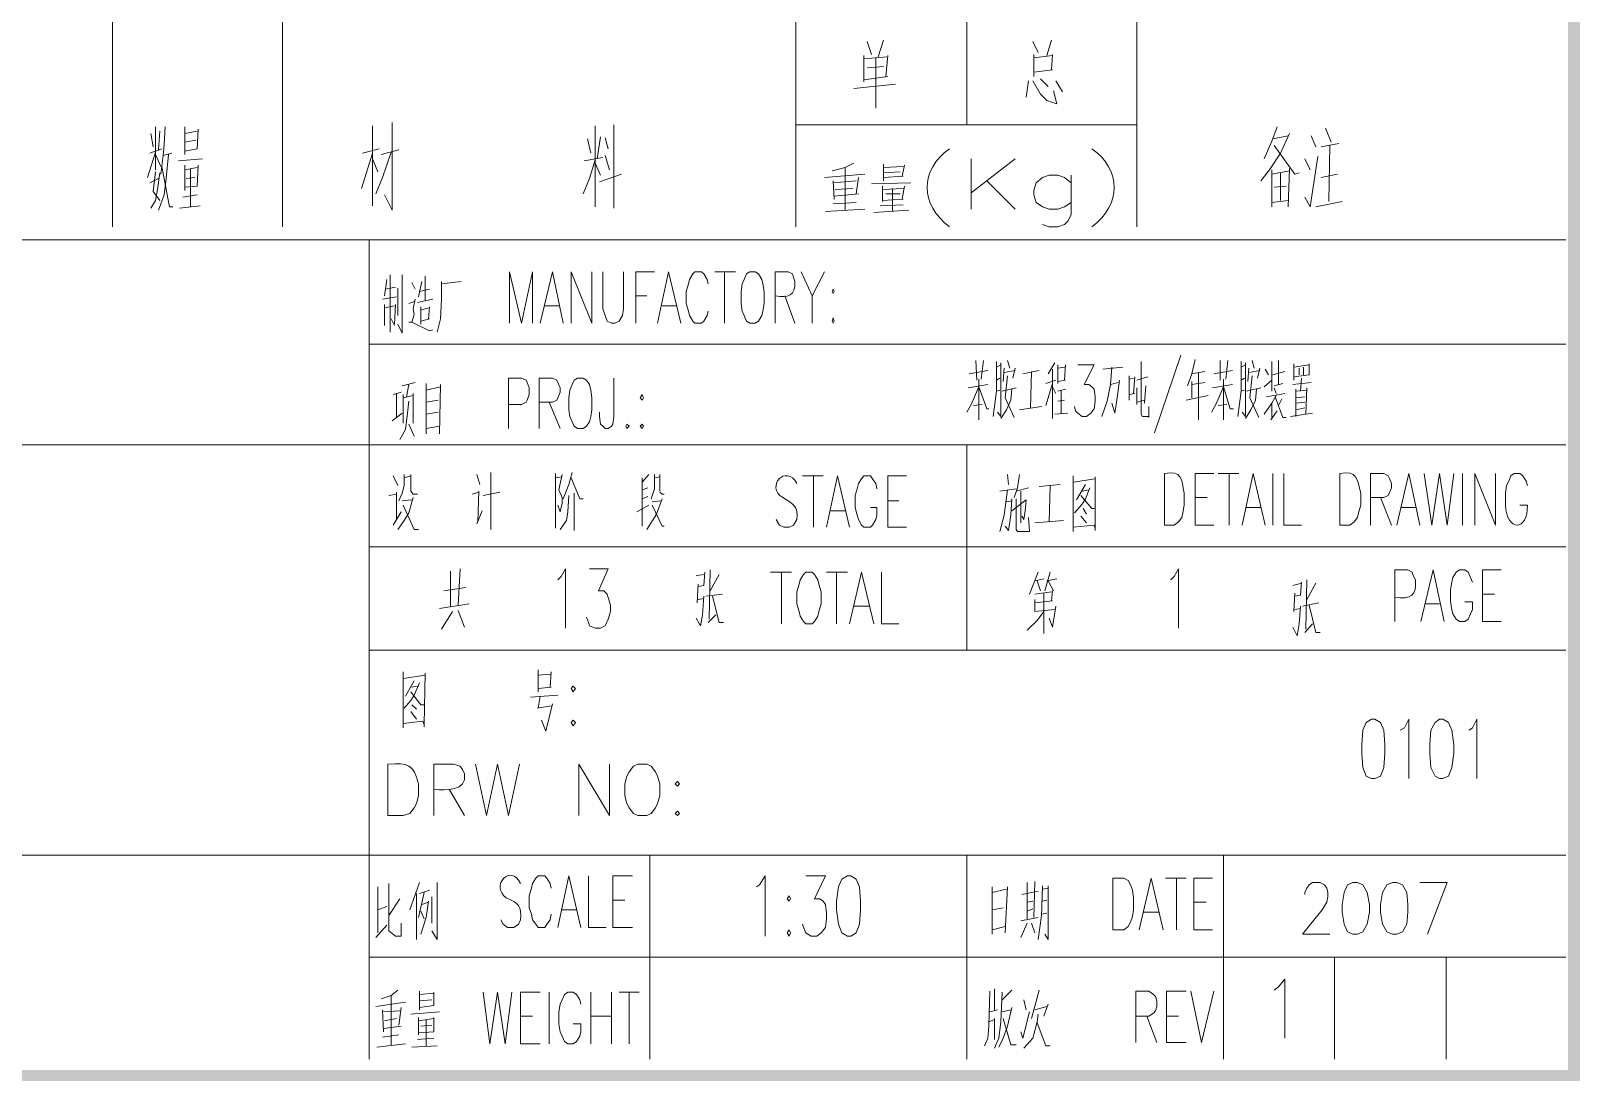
# Model space of a CAD drawing. Header units: millimetres. Extents: x 0 to 1648, y 27 to 2331.
# Drawn here: x 1393.3 to 1647.5, y 27.2 to 199.6 of the extents above; entities that cross this region are included whole.
import ezdxf

# ---------------------------------------------------------------- set-up
doc = ezdxf.new("R2010")
doc.units = ezdxf.units.MM
doc.layers.add('1', color=7, linetype='Continuous')

msp = doc.modelspace()

# ---------------------------------------------------------------- hatches: boundary and pattern name
h = msp.add_hatch(color=0)
h.dxf.hatch_style = 2
h.paths.add_polyline_path([(1647.54, 2331.231732), (1645.56, 2329.431732), (1647.54, 27.231732)])
h = msp.add_hatch(color=0)
h.dxf.hatch_style = 2
h.paths.add_polyline_path([(1645.56, 2329.431732), (1647.54, 27.231732), (1645.56, 29.031732)])
h = msp.add_hatch(color=0)
h.dxf.hatch_style = 2
h.paths.add_polyline_path([(1647.54, 27.231732), (1645.56, 29.031732), (77.94, 27.231732)])
h = msp.add_hatch(color=0)
h.dxf.hatch_style = 2
h.paths.add_polyline_path([(1645.56, 29.031732), (77.94, 27.231732), (79.92, 29.031732)])

# ---------------------------------------------------------------- linework, layer by layer
at = {"layer": '1', "color": 0, "lineweight": 5}
for points in [[(1406.7, 167.451732), (1406.7, 201.111732)], [(1434.6, 167.451732), (1434.6, 201.111732)], [(1518.84, 167.451732), (1518.84, 201.111732)], [(1546.92, 184.191732), (1546.92, 201.111732)], [(1574.82, 167.451732), (1574.82, 201.111732)], [(1530.54, 197.871732), (1531.26, 195.711732)], [(1533.24, 198.051732), (1532.34, 195.351732)], [(1557.72, 197.871732), (1558.62, 196.071732)], [(1560.78, 198.051732), (1560.06, 195.531732)], [(1530, 195.531732), (1530, 191.211732)], [(1533.78, 195.351732), (1530, 194.991732)], [(1530.54, 193.551732), (1533.24, 193.731732)], [(1531.98, 186.891732), (1531.98, 195.171732)], [(1533.96, 195.531732), (1533.6, 192.111732)], [(1557.9, 195.711732), (1557.9, 192.111732)], [(1557.9, 195.171732), (1560.96, 195.531732)], [(1560.96, 195.711732), (1560.78, 193.191732)], [(1528.38, 190.131732), (1535.22, 190.851732)], [(1530, 191.571732), (1533.96, 192.111732)], [(1557, 191.391732), (1556.64, 188.691732)], [(1557.72, 191.391732), (1558.98, 189.231732), (1560.06, 188.151732), (1561.68, 187.611732), (1561.14, 189.771732)], [(1560.96, 193.191732), (1557.9, 192.831732)], [(1558.98, 191.751732), (1560.24, 190.491732)], [(1561.5, 191.391732), (1562.58, 189.591732)], [(1413.72, 183.831732), (1413.72, 176.811732)], [(1414.44, 183.111732), (1414.26, 180.051732)], [(1415.34, 183.831732), (1415.16, 180.951732), (1414.98, 179.151732), (1414.62, 176.091732)], [(1418.58, 183.831732), (1418.58, 179.331732)], [(1418.58, 182.751732), (1420.56, 183.111732)], [(1420.74, 183.471732), (1420.56, 180.231732)], [(1449.36, 170.871732), (1449.36, 184.011732)], [(1452.6, 184.551732), (1452.6, 170.151732), (1451.34, 172.671732)], [(1485.9, 184.011732), (1485.9, 170.691732)], [(1488.96, 170.511732), (1488.96, 184.191732)], [(1518.84, 184.191732), (1574.82, 184.191732)], [(1597.86, 183.831732), (1596.96, 181.491732)], [(1605.78, 183.651732), (1606.68, 181.311732)], [(1413, 182.751732), (1413.36, 180.591732)], [(1418.58, 181.311732), (1420.38, 181.671732)], [(1484.64, 181.851732), (1485.18, 179.511732)], [(1486.8, 182.211732), (1486.26, 178.611732)], [(1487.52, 182.031732), (1488.06, 180.231732)], [(1599.84, 182.751732), (1598.4, 179.511732), (1596.6, 176.811732), (1595.16, 175.011732)], [(1596.96, 181.491732), (1595.7, 178.611732)], [(1597.14, 181.851732), (1599.66, 182.391732)], [(1597.32, 180.771732), (1600.74, 176.091732), (1601.46, 176.271732)], [(1603.44, 182.391732), (1604.16, 180.591732)], [(1605.06, 180.591732), (1607.94, 181.131732)], [(1606.5, 180.771732), (1606.32, 171.591732)], [(1413.72, 179.691732), (1412.46, 175.551732)], [(1412.82, 179.511732), (1414.8, 180.231732)], [(1413.72, 179.331732), (1414.62, 177.351732)], [(1415.88, 179.331732), (1415.52, 175.371732), (1415.16, 172.671732), (1414.26, 170.151732)], [(1414.98, 179.151732), (1416.42, 179.511732)], [(1417.5, 178.251732), (1421.46, 178.611732)], [(1420.56, 180.231732), (1418.58, 179.871732)], [(1447.56, 173.751732), (1449.36, 179.511732)], [(1450.44, 180.231732), (1447.74, 179.511732)], [(1450.26, 176.451732), (1449.36, 178.611732)], [(1452.42, 179.691732), (1450.98, 175.551732), (1449.9, 172.851732)], [(1450.8, 179.331732), (1453.68, 180.051732)], [(1485.9, 178.431732), (1485, 175.371732), (1483.92, 172.851732)], [(1484.1, 178.251732), (1487.16, 178.791732)], [(1487.52, 179.151732), (1488.24, 176.811732)], [(1547.64, 178.611732), (1547.64, 170.331732)], [(1554.84, 178.611732), (1547.64, 173.031732)], [(1602.36, 172.311732), (1603.26, 170.691732), (1604.52, 178.971732)], [(1602.36, 178.611732), (1603.26, 176.811732)], [(1414.44, 176.271732), (1414.08, 173.571732), (1413.72, 171.771732), (1413, 170.511732)], [(1413.72, 176.451732), (1413.36, 173.211732), (1414.44, 171.771732)], [(1414.8, 177.351732), (1416.06, 170.691732), (1416.6, 170.691732)], [(1418.58, 177.531732), (1418.58, 173.391732)], [(1418.58, 176.811732), (1420.56, 177.171732)], [(1418.76, 175.371732), (1420.2, 175.551732)], [(1419.48, 176.991732), (1419.48, 170.691732)], [(1420.74, 177.531732), (1420.56, 174.111732)], [(1485.9, 177.891732), (1486.8, 175.911732)], [(1486.62, 174.831732), (1490.22, 176.091732)], [(1523.52, 175.551732), (1530.18, 176.091732)], [(1528.38, 177.891732), (1526.94, 177.171732), (1524.78, 176.631732)], [(1526.94, 177.171732), (1526.94, 170.151732)], [(1529.1, 175.551732), (1528.74, 172.851732)], [(1533.24, 177.711732), (1533.24, 175.011732)], [(1533.24, 177.171732), (1536.48, 177.351732)], [(1533.24, 176.271732), (1535.94, 176.451732)], [(1536.48, 175.731732), (1533.24, 175.551732)], [(1536.66, 177.531732), (1536.3, 175.731732)], [(1564.02, 174.651732), (1562.94, 175.551732), (1561.86, 175.911732), (1560.42, 175.911732), (1559.34, 175.551732), (1558.26, 174.651732), (1557.9, 173.391732), (1557.9, 172.671732), (1558.26, 171.411732), (1559.34, 170.691732), (1560.42, 170.331732), (1561.86, 170.331732), (1562.94, 170.691732), (1564.02, 171.411732)], [(1564.02, 175.911732), (1564.02, 169.431732), (1563.48, 168.351732), (1562.94, 167.811732), (1561.86, 167.451732), (1560.42, 167.451732), (1559.34, 167.811732)], [(1596.96, 176.811732), (1596.96, 170.691732)], [(1596.96, 176.091732), (1599.84, 176.631732)], [(1598.4, 176.271732), (1598.4, 171.771732)], [(1599.84, 176.991732), (1599.66, 170.691732)], [(1605.06, 175.551732), (1607.76, 176.091732)], [(1412.82, 174.651732), (1414.26, 175.371732)], [(1420.56, 174.111732), (1418.58, 173.931732)], [(1524.96, 175.011732), (1525.14, 171.951732)], [(1524.96, 174.651732), (1528.74, 175.011732)], [(1525.32, 173.571732), (1528.2, 173.751732)], [(1531.26, 174.471732), (1537.74, 174.651732)], [(1533.06, 174.111732), (1533.06, 171.591732)], [(1533.06, 173.571732), (1536.48, 173.751732)], [(1534.68, 173.751732), (1534.68, 169.971732)], [(1536.66, 174.111732), (1536.3, 171.951732)], [(1550.16, 175.011732), (1554.84, 170.331732)], [(1597.32, 173.931732), (1599.3, 174.111732)], [(1417.68, 170.511732), (1421.1, 170.871732)], [(1418.22, 172.311732), (1420.56, 172.671732)], [(1528.74, 171.411732), (1524.96, 171.231732)], [(1529.1, 172.851732), (1525.14, 172.491732)], [(1532.7, 170.871732), (1536.48, 171.051732)], [(1536.48, 171.951732), (1533.06, 171.771732)], [(1533.6, 172.851732), (1535.94, 172.851732)], [(1599.66, 171.771732), (1596.96, 171.411732)], [(1608.48, 171.591732), (1604.16, 170.691732)], [(1530.18, 170.331732), (1523.7, 169.971732)], [(1531.62, 169.791732), (1537.38, 170.151732)], [(1140.48, 165.291732), (1645.2, 165.291732)], [(1448.82, 30.831732), (1448.82, 165.291732)], [(1451.7, 158.811732), (1451.34, 156.111732)], [(1452.24, 159.531732), (1452.24, 150.171732)], [(1454.22, 159.531732), (1454.22, 150.891732), (1454.22, 149.991732), (1453.5, 151.431732)], [(1455.84, 158.271732), (1456.38, 157.191732)], [(1457.46, 158.451732), (1456.92, 155.931732)], [(1458, 159.351732), (1458, 155.391732)], [(1460.7, 158.451732), (1460.7, 155.571732), (1460.52, 152.331732), (1459.98, 150.171732)], [(1460.7, 158.091732), (1463.94, 158.451732)], [(1471.86, 151.611732), (1471.86, 160.071732), (1473.84, 151.611732), (1475.64, 160.071732), (1475.64, 151.611732)], [(1476.9, 151.611732), (1478.88, 160.071732), (1480.68, 151.611732)], [(1481.94, 151.611732), (1481.94, 160.071732), (1485.36, 151.611732), (1485.36, 160.071732)], [(1487.16, 160.071732), (1487.16, 153.951732), (1487.52, 152.871732), (1487.88, 151.971732), (1488.6, 151.611732), (1489.14, 151.611732), (1489.86, 151.971732), (1490.4, 152.871732), (1490.58, 153.951732), (1490.58, 160.071732)], [(1492.56, 151.611732), (1492.56, 160.071732), (1495.62, 160.071732)], [(1496.16, 151.611732), (1497.96, 160.071732), (1499.94, 151.611732)], [(1504.44, 158.091732), (1504.26, 158.811732), (1503.72, 159.711732), (1503.36, 160.071732), (1502.28, 160.071732), (1501.92, 159.711732), (1501.38, 158.811732), (1501.2, 158.091732), (1500.84, 156.831732), (1500.84, 154.851732), (1501.2, 153.591732), (1501.38, 152.871732), (1501.92, 151.971732), (1502.28, 151.611732), (1503.36, 151.611732), (1503.72, 151.971732), (1504.26, 152.871732), (1504.44, 153.591732)], [(1505.52, 160.071732), (1508.94, 160.071732)], [(1507.14, 160.071732), (1507.14, 151.611732)], [(1511.28, 160.071732), (1510.74, 159.711732), (1510.38, 158.811732), (1510.02, 158.091732), (1509.84, 156.831732), (1509.84, 154.851732), (1510.02, 153.591732), (1510.38, 152.871732), (1510.74, 151.971732), (1511.28, 151.611732), (1512.18, 151.611732), (1512.72, 151.971732), (1513.26, 152.871732), (1513.44, 153.591732), (1513.62, 154.851732), (1513.62, 156.831732), (1513.44, 158.091732), (1513.26, 158.811732), (1512.72, 159.711732), (1512.18, 160.071732), (1511.28, 160.071732)], [(1519.74, 160.071732), (1521.54, 156.111732), (1521.54, 151.611732)], [(1523.52, 160.071732), (1521.54, 156.111732)], [(1450.98, 155.571732), (1453.32, 155.931732)], [(1451.52, 157.191732), (1453.14, 157.551732)], [(1453.5, 157.371732), (1453.5, 152.871732)], [(1455.3, 154.851732), (1456.38, 155.211732)], [(1456.38, 155.571732), (1456.02, 153.951732)], [(1456.74, 155.031732), (1459.26, 155.571732)], [(1457.1, 156.831732), (1458.72, 157.191732)], [(1492.56, 156.111732), (1494.36, 156.111732)], [(1517.04, 156.111732), (1518.66, 151.611732)], [(1524.96, 157.191732), (1524.78, 156.831732), (1524.96, 156.471732), (1525.14, 156.831732), (1524.96, 157.191732)], [(1451.34, 154.671732), (1451.34, 151.251732)], [(1451.34, 154.131732), (1452.96, 154.491732)], [(1453.14, 154.671732), (1452.96, 151.431732)], [(1456.02, 153.951732), (1456.2, 153.051732), (1455.84, 151.791732), (1458.72, 150.351732), (1459.26, 150.531732)], [(1457.28, 154.311732), (1457.28, 151.431732)], [(1458.54, 154.131732), (1457.28, 153.771732)], [(1458.54, 152.331732), (1458.72, 154.311732)], [(1477.62, 154.491732), (1479.96, 154.491732)], [(1496.88, 154.491732), (1499.22, 154.491732)], [(1452.96, 151.251732), (1452.42, 152.331732)], [(1455.3, 151.791732), (1455.84, 151.791732)], [(1457.28, 151.971732), (1458.72, 152.331732)], [(1524.96, 152.511732), (1524.78, 151.971732), (1524.96, 151.611732), (1525.14, 151.971732), (1524.96, 152.511732)], [(1448.82, 148.191732), (1645.2, 148.191732)], [(1548.36, 145.491732), (1548.54, 142.251732)], [(1549.62, 145.491732), (1549.26, 142.431732)], [(1551.78, 145.311732), (1551.78, 140.451732)], [(1552.5, 145.131732), (1552.5, 136.491732)], [(1553.58, 145.491732), (1553.94, 144.231732)], [(1561.32, 145.131732), (1560.24, 143.331732)], [(1575.54, 145.311732), (1575.54, 136.671732), (1575.72, 136.311732), (1576.8, 136.311732)], [(1582.02, 146.391732), (1577.7, 133.611732)], [(1583.1, 141.351732), (1583.82, 143.331732), (1584.36, 145.671732)], [(1588.5, 145.491732), (1588.5, 142.251732)], [(1589.76, 145.491732), (1589.4, 142.431732)], [(1591.92, 145.311732), (1591.92, 140.451732)], [(1592.64, 145.131732), (1592.64, 136.491732)], [(1593.72, 145.491732), (1594.08, 144.231732)], [(1596.96, 145.311732), (1596.96, 140.451732)], [(1598.04, 145.491732), (1598.04, 141.531732)], [(1600.56, 144.951732), (1600.56, 142.251732)], [(1603.08, 143.151732), (1603.08, 144.951732)], [(1471.68, 134.331732), (1471.68, 142.611732), (1473.84, 142.611732), (1474.56, 142.251732), (1474.74, 141.891732), (1475.1, 140.991732), (1475.1, 139.911732), (1474.74, 139.011732), (1474.56, 138.651732), (1473.84, 138.291732), (1471.68, 138.291732)], [(1476.72, 134.331732), (1476.72, 142.611732), (1478.88, 142.611732), (1479.6, 142.251732), (1479.78, 141.891732), (1480.14, 140.991732), (1480.14, 140.271732), (1479.78, 139.371732), (1479.6, 139.011732), (1478.88, 138.651732), (1476.72, 138.651732)], [(1483.02, 142.611732), (1482.48, 142.251732), (1482.12, 141.531732), (1481.76, 140.631732), (1481.58, 139.371732), (1481.58, 137.391732), (1481.76, 136.311732), (1482.12, 135.411732), (1482.48, 134.691732), (1483.02, 134.331732), (1483.92, 134.331732), (1484.46, 134.691732), (1485, 135.411732), (1485.18, 136.311732), (1485.36, 137.391732), (1485.36, 139.371732), (1485.18, 140.631732), (1485, 141.531732), (1484.46, 142.251732), (1483.92, 142.611732), (1483.02, 142.611732)], [(1488.96, 142.611732), (1488.96, 136.311732), (1488.78, 135.051732), (1488.6, 134.691732), (1488.06, 134.331732), (1487.52, 134.331732), (1487.16, 134.691732), (1486.8, 135.051732), (1486.62, 136.311732), (1486.62, 137.031732)], [(1550.34, 143.871732), (1547.28, 143.331732)], [(1548.9, 142.431732), (1548.9, 135.771732)], [(1551.78, 144.411732), (1552.5, 144.771732)], [(1551.78, 142.251732), (1552.32, 142.611732)], [(1553.04, 144.231732), (1552.86, 142.071732)], [(1553.04, 143.511732), (1554.84, 143.871732)], [(1553.58, 142.971732), (1553.22, 139.371732), (1554.66, 136.131732)], [(1554.84, 144.231732), (1554.48, 142.611732)], [(1556.1, 143.331732), (1558.8, 143.871732)], [(1557.54, 143.691732), (1557.36, 137.751732)], [(1560.96, 144.051732), (1560.96, 135.951732)], [(1561.86, 144.771732), (1561.86, 141.711732)], [(1561.86, 144.231732), (1562.94, 144.411732)], [(1563.12, 144.771732), (1562.94, 142.251732)], [(1565.1, 144.771732), (1567.8, 144.771732), (1566.18, 141.531732), (1566.9, 141.531732), (1567.44, 141.171732), (1567.8, 140.811732), (1567.98, 139.551732), (1567.98, 138.831732), (1567.8, 137.571732), (1567.26, 136.851732), (1566.54, 136.311732), (1565.82, 136.311732), (1565.1, 136.851732), (1564.74, 137.211732), (1564.56, 137.931732)], [(1570.68, 144.411732), (1570.5, 141.531732), (1569.96, 138.831732), (1569.06, 136.311732)], [(1569.24, 144.051732), (1572.48, 144.411732)], [(1573.56, 142.971732), (1573.56, 139.011732)], [(1574.28, 142.611732), (1573.56, 142.431732)], [(1574.28, 140.091732), (1574.46, 142.791732)], [(1574.82, 142.251732), (1576.62, 142.791732)], [(1583.82, 143.331732), (1585.98, 143.691732)], [(1584.9, 143.511732), (1584.9, 135.771732)], [(1590.48, 143.871732), (1587.42, 143.331732)], [(1589.04, 142.431732), (1589.04, 135.771732)], [(1591.92, 144.411732), (1592.64, 144.771732)], [(1591.92, 142.251732), (1592.46, 142.611732)], [(1593.18, 144.231732), (1593, 142.071732)], [(1593.18, 143.511732), (1594.98, 143.871732)], [(1593.72, 142.971732), (1593.36, 139.371732), (1594.8, 136.131732)], [(1594.98, 144.231732), (1594.62, 142.611732)], [(1595.88, 144.051732), (1596.42, 143.151732)], [(1597.14, 143.151732), (1599.12, 143.691732)], [(1603.08, 144.771732), (1600.56, 144.411732)], [(1600.56, 142.791732), (1603.08, 143.151732)], [(1601.46, 144.231732), (1601.46, 143.151732)], [(1601.82, 142.611732), (1601.64, 140.451732)], [(1602.18, 144.411732), (1602.18, 143.151732)], [(1452.78, 139.911732), (1454.04, 140.271732)], [(1453.32, 136.131732), (1453.32, 140.091732)], [(1454.22, 141.351732), (1456.38, 141.891732)], [(1454.4, 139.911732), (1454.4, 135.231732)], [(1454.94, 139.551732), (1455.3, 141.531732)], [(1456.02, 140.091732), (1456.02, 135.231732)], [(1458.18, 133.431732), (1458.18, 141.711732)], [(1458.18, 140.631732), (1460.52, 141.171732)], [(1460.52, 141.531732), (1460.34, 133.431732)], [(1493.64, 139.911732), (1493.28, 139.371732), (1493.64, 139.011732), (1493.82, 139.371732), (1493.64, 139.911732)], [(1548.9, 141.171732), (1547.64, 138.291732), (1546.92, 137.031732)], [(1547.1, 140.991732), (1550.34, 141.531732)], [(1548.9, 141.171732), (1550.16, 137.571732), (1550.52, 137.571732)], [(1551.24, 136.311732), (1551.78, 140.451732), (1552.32, 140.631732)], [(1554.3, 140.811732), (1554.12, 139.011732), (1553.4, 137.391732), (1552.5, 135.951732)], [(1552.68, 140.451732), (1555.02, 140.991732)], [(1559.88, 141.711732), (1561.5, 142.251732)], [(1560.96, 141.711732), (1560.42, 139.911732), (1559.88, 138.111732)], [(1560.96, 141.171732), (1561.5, 140.091732)], [(1563.12, 142.251732), (1561.86, 142.071732)], [(1561.86, 140.451732), (1563.12, 140.811732)], [(1562.4, 140.631732), (1562.4, 136.851732)], [(1570.5, 141.531732), (1571.76, 141.891732)], [(1571.94, 142.251732), (1571.58, 139.371732), (1571.22, 136.851732)], [(1573.56, 139.911732), (1574.46, 140.091732)], [(1574.82, 140.991732), (1574.82, 138.291732)], [(1576.08, 138.471732), (1576.26, 141.351732)], [(1583.82, 139.371732), (1583.82, 142.071732)], [(1583.82, 141.531732), (1585.98, 141.891732)], [(1589.04, 141.171732), (1587.78, 138.291732), (1587.06, 137.031732)], [(1587.24, 140.991732), (1590.48, 141.531732)], [(1589.04, 141.171732), (1590.12, 137.571732), (1590.66, 137.571732)], [(1591.38, 136.311732), (1591.92, 140.451732), (1592.46, 140.631732)], [(1594.44, 140.811732), (1594.26, 139.011732), (1593.54, 137.391732), (1592.64, 135.951732)], [(1592.82, 140.451732), (1595.16, 140.991732)], [(1595.7, 141.171732), (1596.96, 142.251732)], [(1596.06, 139.551732), (1599.12, 140.091732)], [(1597.32, 141.351732), (1598.76, 141.711732)], [(1597.32, 140.991732), (1597.68, 140.091732)], [(1600.38, 141.531732), (1603.44, 141.891732)], [(1600.92, 140.811732), (1600.92, 136.311732)], [(1602.72, 140.631732), (1600.92, 140.451732)], [(1602.54, 136.671732), (1602.72, 140.991732)], [(1455.3, 138.831732), (1455.12, 136.851732), (1454.76, 134.151732), (1453.86, 132.531732)], [(1454.4, 139.371732), (1456.02, 139.731732)], [(1458.18, 138.651732), (1460.16, 139.011732)], [(1478.34, 138.651732), (1480.14, 134.331732)], [(1548, 138.111732), (1549.44, 138.291732)], [(1555.56, 137.391732), (1559.16, 137.931732)], [(1561.86, 138.831732), (1562.94, 139.011732)], [(1571.22, 136.851732), (1570.68, 138.471732)], [(1574.82, 138.651732), (1576.08, 139.011732)], [(1576.8, 136.131732), (1576.8, 137.931732)], [(1586.52, 139.731732), (1582.92, 139.011732)], [(1588.14, 138.111732), (1589.58, 138.291732)], [(1597.68, 139.731732), (1596.96, 138.471732), (1595.7, 136.671732)], [(1596.96, 138.471732), (1596.96, 136.131732)], [(1597.5, 139.551732), (1598.76, 136.131732), (1599.3, 136.131732)], [(1598.58, 139.191732), (1598.04, 138.111732)], [(1600.92, 139.371732), (1602.36, 139.551732)], [(1602.36, 138.651732), (1600.92, 138.471732)], [(1600.92, 137.391732), (1602.36, 137.751732)], [(1452.6, 135.591732), (1454.22, 136.851732)], [(1455.3, 135.051732), (1456.2, 133.071732)], [(1458.18, 136.671732), (1460.16, 137.031732)], [(1491.12, 135.051732), (1490.94, 134.691732), (1491.12, 134.331732), (1491.48, 134.691732), (1491.12, 135.051732)], [(1493.64, 135.051732), (1493.28, 134.691732), (1493.64, 134.331732), (1493.82, 134.691732), (1493.64, 135.051732)], [(1552.5, 136.311732), (1551.96, 137.031732)], [(1563.48, 136.851732), (1561.32, 136.671732)], [(1592.64, 136.311732), (1592.1, 137.031732)], [(1596.78, 135.771732), (1597.86, 137.211732)], [(1600.02, 136.311732), (1603.62, 136.851732)], [(1458.18, 134.331732), (1460.34, 134.691732)], [(1140.48, 131.631732), (1645.2, 131.631732)], [(1546.92, 97.971732), (1546.92, 131.631732)], [(1468.8, 117.771732), (1468.8, 127.131732)], [(1482.12, 127.131732), (1481.58, 125.151732), (1480.68, 122.811732)], [(1452.78, 126.591732), (1453.5, 124.971732)], [(1454.58, 124.971732), (1454.22, 123.711732), (1453.68, 122.451732)], [(1454.58, 126.771732), (1454.58, 124.971732)], [(1454.58, 126.231732), (1455.66, 126.591732)], [(1455.66, 126.771732), (1455.66, 125.511732), (1455.66, 124.071732), (1456.02, 123.531732), (1456.74, 123.531732)], [(1466.46, 126.771732), (1467, 125.151732)], [(1479.42, 126.951732), (1479.42, 117.951732)], [(1479.42, 126.231732), (1480.5, 126.411732)], [(1480.5, 126.771732), (1479.96, 124.251732), (1480.5, 122.991732), (1480.5, 122.091732), (1480.14, 120.651732), (1479.78, 121.731732)], [(1481.94, 126.231732), (1483.38, 122.811732), (1483.92, 122.811732)], [(1494.72, 126.771732), (1493.64, 125.511732)], [(1493.64, 126.231732), (1493.64, 118.311732)], [(1493.64, 124.251732), (1494.54, 124.611732)], [(1495.62, 126.771732), (1495.62, 124.431732), (1495.08, 122.811732)], [(1495.62, 126.231732), (1496.52, 126.411732)], [(1496.52, 126.771732), (1496.52, 124.071732)], [(1519.92, 126.591732), (1523.34, 126.591732)], [(1521.72, 126.591732), (1521.72, 118.131732)], [(1523.88, 118.131732), (1525.68, 126.591732), (1527.66, 118.131732)], [(1532.16, 124.431732), (1531.98, 125.331732), (1531.44, 126.051732), (1531.08, 126.591732), (1530, 126.591732), (1529.64, 126.051732), (1529.1, 125.331732), (1528.92, 124.431732), (1528.56, 123.351732), (1528.56, 121.371732), (1528.92, 120.111732), (1529.1, 119.391732), (1529.64, 118.491732), (1530, 118.131732), (1531.08, 118.131732), (1531.44, 118.491732), (1531.98, 119.391732), (1532.16, 120.111732), (1532.16, 121.371732), (1531.08, 121.371732)], [(1533.96, 118.131732), (1533.96, 126.591732), (1537.02, 126.591732)], [(1553.58, 126.771732), (1553.76, 125.151732)], [(1555.56, 126.771732), (1555.2, 124.611732), (1554.66, 122.991732)], [(1555.02, 124.071732), (1557, 124.611732)], [(1558.8, 124.791732), (1562.22, 125.151732)], [(1560.6, 124.971732), (1560.42, 119.031732)], [(1564.38, 126.591732), (1564.38, 117.411732)], [(1564.38, 126.411732), (1564.38, 117.771732)], [(1567.98, 126.051732), (1564.38, 125.511732)], [(1566.36, 125.151732), (1564.92, 122.631732)], [(1565.82, 121.911732), (1566.36, 122.811732), (1567.08, 124.611732)], [(1567.98, 126.411732), (1567.98, 117.951732), (1567.98, 117.591732)], [(1584.36, 118.491732), (1584.36, 126.951732), (1587.42, 126.951732)], [(1588.14, 126.951732), (1591.56, 126.951732)], [(1589.94, 126.951732), (1589.94, 118.491732)], [(1592.1, 118.491732), (1593.9, 126.951732), (1595.88, 118.491732)], [(1597.14, 126.951732), (1597.14, 118.491732)], [(1598.94, 126.951732), (1598.94, 118.491732), (1601.82, 118.491732)], [(1613.16, 118.491732), (1613.16, 126.951732), (1615.32, 126.951732), (1616.04, 126.591732), (1616.22, 126.231732), (1616.58, 125.331732), (1616.58, 124.611732), (1616.22, 123.711732), (1616.04, 123.351732), (1615.32, 122.991732), (1613.16, 122.991732)], [(1617.48, 118.491732), (1619.46, 126.951732), (1621.26, 118.491732)], [(1621.98, 126.951732), (1623.24, 118.491732), (1624.5, 126.951732), (1625.76, 118.491732), (1626.84, 126.951732)], [(1628.28, 126.951732), (1628.28, 118.491732)], [(1630.26, 118.491732), (1630.26, 126.951732), (1633.68, 118.491732), (1633.68, 126.951732)], [(1453.32, 123.531732), (1452.06, 123.351732)], [(1453.32, 119.391732), (1453.32, 123.891732)], [(1454.22, 122.451732), (1455.84, 122.631732)], [(1456.02, 122.991732), (1455.3, 120.471732)], [(1465.74, 123.531732), (1466.82, 123.891732)], [(1466.82, 124.071732), (1466.64, 119.031732)], [(1467.54, 123.351732), (1470.24, 123.891732)], [(1481.58, 123.351732), (1481.4, 120.651732), (1481.22, 119.211732), (1480.14, 117.771732)], [(1482.48, 123.711732), (1482.48, 117.591732)], [(1493.64, 122.811732), (1494.54, 123.171732)], [(1496.88, 122.811732), (1495.98, 120.291732), (1494.36, 117.771732)], [(1495.26, 122.271732), (1496.7, 122.451732)], [(1496.52, 123.891732), (1496.88, 123.531732), (1497.24, 123.531732)], [(1533.96, 122.451732), (1535.76, 122.451732)], [(1552.32, 124.071732), (1555.02, 124.431732)], [(1553.58, 124.251732), (1553.22, 121.371732), (1553.04, 120.111732), (1552.32, 117.411732)], [(1554.3, 122.811732), (1554.12, 120.111732), (1553.76, 117.591732), (1553.22, 118.311732)], [(1553.4, 122.271732), (1554.3, 122.451732)], [(1554.3, 120.831732), (1556.64, 122.631732)], [(1555.02, 122.811732), (1555.02, 117.771732), (1555.2, 117.411732), (1557.18, 117.411732), (1557, 119.751732)], [(1555.74, 124.071732), (1555.74, 118.851732)], [(1556.64, 122.631732), (1556.46, 120.831732), (1556.28, 119.391732), (1555.92, 119.931732)], [(1565.64, 123.351732), (1567.44, 121.191732), (1567.8, 121.191732)], [(1565.82, 124.071732), (1566.9, 124.251732)], [(1584.36, 122.991732), (1586.34, 122.991732)], [(1614.78, 122.991732), (1616.58, 118.491732)], [(1454.04, 120.651732), (1452.78, 118.491732)], [(1453.5, 117.771732), (1454.58, 119.211732), (1455.3, 120.471732)], [(1454.4, 121.731732), (1456.2, 117.771732), (1456.92, 117.771732)], [(1466.46, 118.671732), (1467.36, 120.831732)], [(1492.74, 120.651732), (1494.72, 121.731732)], [(1497.24, 118.311732), (1496.88, 118.311732), (1495.26, 121.731732)], [(1524.6, 120.831732), (1526.94, 120.831732)], [(1564.56, 120.471732), (1565.82, 121.911732)], [(1565.64, 119.931732), (1566.54, 118.851732)], [(1566, 121.191732), (1566.54, 120.291732)], [(1592.82, 121.371732), (1595.16, 121.371732)], [(1618.2, 121.371732), (1620.54, 121.371732)], [(1533.96, 118.131732), (1537.02, 118.131732)], [(1558.08, 118.851732), (1562.76, 119.211732)], [(1564.38, 118.131732), (1567.8, 118.491732)], [(1567.98, 117.951732), (1567.8, 118.491732)], [(1584.36, 118.491732), (1587.42, 118.491732)], [(1448.82, 114.891732), (1645.2, 114.891732)], [(1462.14, 105.171732), (1462.14, 110.931732)], [(1463.76, 111.291732), (1463.4, 105.351732)], [(1479.78, 109.491732), (1480.32, 110.031732), (1481.04, 111.291732), (1481.04, 101.571732)], [(1485, 111.291732), (1488.06, 111.291732), (1486.44, 107.691732), (1487.34, 107.691732), (1487.88, 107.151732), (1488.06, 106.611732), (1488.42, 105.351732), (1488.42, 104.271732), (1488.06, 103.011732), (1487.52, 101.931732), (1486.8, 101.571732), (1485.9, 101.571732), (1485, 101.931732), (1484.82, 102.471732), (1484.46, 103.371732)], [(1503.9, 110.391732), (1502.46, 110.211732)], [(1503.72, 108.591732), (1503.9, 110.751732)], [(1504.8, 111.111732), (1504.62, 103.011732)], [(1506.24, 110.391732), (1504.8, 107.691732)], [(1514.7, 110.751732), (1518.12, 110.751732)], [(1516.5, 110.751732), (1516.5, 102.291732)], [(1520.46, 110.751732), (1520.1, 110.391732), (1519.56, 109.491732), (1519.38, 108.771732), (1519.02, 107.511732), (1519.02, 105.531732), (1519.38, 104.271732), (1519.56, 103.551732), (1520.1, 102.651732), (1520.46, 102.291732), (1521.54, 102.291732), (1521.9, 102.651732), (1522.44, 103.551732), (1522.62, 104.271732), (1522.98, 105.531732), (1522.98, 107.511732), (1522.62, 108.771732), (1522.44, 109.491732), (1521.9, 110.391732), (1521.54, 110.751732), (1520.46, 110.751732)], [(1523.88, 110.751732), (1527.3, 110.751732)], [(1525.5, 110.751732), (1525.5, 102.291732)], [(1527.66, 102.291732), (1529.64, 110.751732), (1531.62, 102.291732)], [(1532.88, 110.751732), (1532.88, 102.291732), (1535.76, 102.291732)], [(1557.18, 107.151732), (1558.62, 110.751732)], [(1558.08, 109.311732), (1559.52, 109.671732)], [(1559.7, 107.691732), (1560.6, 110.751732)], [(1560.06, 109.311732), (1561.68, 109.671732)], [(1580.4, 109.491732), (1580.94, 110.031732), (1581.66, 111.291732), (1581.66, 101.571732)], [(1602.72, 109.491732), (1602.54, 101.391732)], [(1621.44, 102.651732), (1623.42, 111.111732), (1625.22, 102.651732)], [(1629.9, 109.131732), (1629.54, 109.851732), (1629.18, 110.751732), (1628.64, 111.111732), (1627.74, 111.111732), (1627.2, 110.751732), (1626.66, 109.851732), (1626.48, 109.131732), (1626.3, 107.871732), (1626.3, 105.891732), (1626.48, 104.631732), (1626.66, 103.911732), (1627.2, 103.011732), (1627.74, 102.651732), (1628.64, 102.651732), (1629.18, 103.011732), (1629.54, 103.911732), (1629.9, 104.631732), (1629.9, 105.891732), (1628.64, 105.891732)], [(1631.52, 102.651732), (1631.52, 111.111732), (1634.58, 111.111732)], [(1461.06, 107.691732), (1464.66, 108.231732)], [(1503.72, 106.791732), (1503.54, 103.731732), (1503.18, 101.931732), (1502.46, 103.191732)], [(1502.82, 108.771732), (1502.64, 105.711732)], [(1502.82, 108.411732), (1503.72, 108.591732)], [(1504.08, 106.791732), (1506.78, 107.151732)], [(1505.16, 106.791732), (1506.24, 102.471732), (1506.96, 102.471732)], [(1558.08, 107.151732), (1560.78, 107.511732)], [(1558.98, 107.691732), (1558.44, 109.311732)], [(1559.52, 107.331732), (1559.52, 100.671732)], [(1560.24, 109.311732), (1561.14, 107.691732)], [(1560.78, 106.071732), (1560.96, 107.691732)], [(1601.82, 108.951732), (1600.38, 108.591732)], [(1600.74, 107.331732), (1600.56, 104.271732)], [(1600.74, 106.791732), (1601.64, 106.971732)], [(1601.64, 106.971732), (1601.82, 109.131732)], [(1604.16, 108.951732), (1602.72, 106.251732)], [(1631.52, 107.151732), (1633.5, 107.151732)], [(1465.2, 105.531732), (1460.34, 104.811732)], [(1462.5, 104.271732), (1460.7, 101.391732)], [(1464.48, 101.751732), (1463.4, 104.451732)], [(1502.82, 106.251732), (1503.72, 106.431732)], [(1528.38, 105.171732), (1530.9, 105.171732)], [(1559.52, 104.271732), (1558.44, 102.831732), (1556.82, 101.211732)], [(1558.08, 106.251732), (1558.08, 104.271732)], [(1560.96, 106.071732), (1558.08, 105.711732)], [(1558.08, 104.271732), (1561.32, 104.631732)], [(1561.5, 105.171732), (1560.96, 101.751732), (1560.42, 103.191732)], [(1601.64, 105.171732), (1601.46, 102.291732), (1601.1, 100.311732), (1600.38, 101.751732)], [(1600.74, 104.631732), (1601.64, 104.811732)], [(1602, 105.171732), (1604.7, 105.711732)], [(1603.08, 105.351732), (1604.16, 100.851732), (1604.88, 100.851732)], [(1622.16, 105.531732), (1624.5, 105.531732)], [(1504.44, 102.471732), (1505.7, 103.731732)], [(1602.36, 100.851732), (1603.62, 102.291732)], [(1631.52, 102.651732), (1634.58, 102.651732)], [(1448.82, 97.971732), (1645.2, 97.971732)], [(1454.4, 94.371732), (1454.4, 85.191732)], [(1454.4, 94.191732), (1454.4, 85.731732)], [(1458, 94.191732), (1457.82, 85.731732), (1457.82, 85.371732)], [(1476.54, 94.731732), (1476.54, 91.131732)], [(1478.7, 94.371732), (1478.52, 91.851732)], [(1458, 93.831732), (1454.4, 93.291732)], [(1456.2, 92.931732), (1454.76, 90.411732)], [(1455.66, 89.691732), (1456.2, 90.591732), (1457.1, 92.571732)], [(1455.66, 91.851732), (1456.92, 92.031732)], [(1476.54, 93.831732), (1478.7, 94.011732)], [(1478.7, 91.851732), (1476.54, 91.671732)], [(1482.3, 92.031732), (1481.94, 91.671732), (1482.3, 91.131732), (1482.66, 91.671732), (1482.3, 92.031732)], [(1454.58, 88.431732), (1455.66, 89.691732)], [(1455.66, 91.131732), (1457.28, 88.971732), (1457.82, 88.971732)], [(1475.28, 90.231732), (1479.78, 90.591732)], [(1476.9, 90.411732), (1476.54, 88.431732)], [(1478.88, 89.151732), (1477.8, 84.651732), (1477.08, 86.451732)], [(1455.66, 87.891732), (1456.56, 86.631732)], [(1455.84, 88.971732), (1456.56, 88.251732)], [(1478.7, 88.791732), (1476.36, 88.431732)], [(1482.3, 86.451732), (1481.94, 86.091732), (1482.3, 85.551732), (1482.66, 86.091732), (1482.3, 86.451732)], [(1613.34, 86.631732), (1612.44, 86.091732), (1611.9, 84.831732), (1611.72, 82.491732), (1611.72, 81.051732), (1611.9, 78.711732), (1612.44, 77.271732), (1613.34, 76.911732), (1613.88, 76.911732), (1614.78, 77.271732), (1615.32, 78.711732), (1615.5, 81.051732), (1615.5, 82.491732), (1615.32, 84.831732), (1614.78, 86.091732), (1613.88, 86.631732), (1613.34, 86.631732)], [(1618.02, 84.831732), (1618.74, 85.191732), (1619.46, 86.631732), (1619.46, 76.911732)], [(1624.5, 86.631732), (1623.78, 86.091732), (1623.06, 84.831732), (1622.88, 82.491732), (1622.88, 81.051732), (1623.06, 78.711732), (1623.78, 77.271732), (1624.5, 76.911732), (1625.04, 76.911732), (1625.94, 77.271732), (1626.48, 78.711732), (1626.84, 81.051732), (1626.84, 82.491732), (1626.48, 84.831732), (1625.94, 86.091732), (1625.04, 86.631732), (1624.5, 86.631732)], [(1629.36, 84.831732), (1629.9, 85.191732), (1630.62, 86.631732), (1630.62, 76.911732)], [(1454.4, 85.911732), (1457.64, 86.271732)], [(1457.82, 85.731732), (1457.64, 86.271732)], [(1466.28, 79.251732), (1468.08, 70.791732), (1469.88, 79.251732), (1471.68, 70.791732), (1473.48, 79.251732)], [(1483.2, 70.791732), (1483.2, 79.251732), (1488.24, 70.791732), (1488.24, 79.251732)], [(1492.92, 79.251732), (1492.2, 78.891732), (1491.48, 77.991732), (1491.12, 77.271732), (1490.76, 76.011732), (1490.76, 74.031732), (1491.12, 72.771732), (1491.48, 72.051732), (1492.2, 71.151732), (1492.92, 70.791732), (1494.36, 70.791732), (1495.08, 71.151732), (1495.8, 72.051732), (1496.16, 72.771732), (1496.52, 74.031732), (1496.52, 76.011732), (1496.16, 77.271732), (1495.8, 77.991732), (1495.08, 78.891732), (1494.36, 79.251732), (1492.92, 79.251732)], [(1499.4, 76.371732), (1499.04, 76.011732), (1499.4, 75.651732), (1499.76, 76.011732), (1499.4, 76.371732)], [(1461.96, 75.111732), (1464.48, 70.791732)], [(1499.4, 71.511732), (1499.04, 71.151732), (1499.4, 70.791732), (1499.76, 71.151732), (1499.4, 71.511732)], [(1280.52, 64.311732), (1645.2, 64.311732)], [(1494.9, 30.831732), (1494.9, 64.311732)], [(1546.92, 64.311732), (1546.92, 30.831732)], [(1589.04, 64.311732), (1589.04, 30.831732)], [(1450.26, 59.091732), (1450.26, 51.531732)], [(1452.06, 59.631732), (1452.06, 51.891732), (1453.14, 50.991732), (1454.04, 50.991732), (1454.04, 53.151732)], [(1457.1, 59.811732), (1455.48, 55.311732)], [(1457.1, 58.011732), (1458.72, 58.551732)], [(1459.98, 59.811732), (1459.98, 50.451732), (1459.08, 51.891732)], [(1478.7, 58.911732), (1478.52, 59.631732), (1477.98, 60.531732), (1477.62, 60.891732), (1476.54, 60.891732), (1476.18, 60.531732), (1475.64, 59.631732), (1475.46, 58.911732), (1475.1, 57.651732), (1475.1, 55.671732), (1475.46, 54.591732), (1475.64, 53.691732), (1476.18, 52.971732), (1476.54, 52.431732), (1477.62, 52.431732), (1477.98, 52.971732), (1478.52, 53.691732), (1478.7, 54.591732)], [(1479.78, 52.431732), (1481.58, 60.891732), (1483.56, 52.431732)], [(1484.82, 60.891732), (1484.82, 52.431732), (1487.7, 52.431732)], [(1488.78, 52.431732), (1488.78, 60.891732), (1492.02, 60.891732)], [(1512.36, 59.091732), (1512.9, 59.451732), (1513.8, 60.891732), (1513.8, 50.991732)], [(1520.46, 60.891732), (1523.7, 60.891732), (1521.9, 57.111732), (1522.8, 57.111732), (1523.34, 56.751732), (1523.7, 56.211732), (1523.88, 54.771732), (1523.88, 53.871732), (1523.7, 52.431732), (1522.98, 51.531732), (1522.26, 50.991732), (1521.36, 50.991732), (1520.46, 51.531732), (1520.28, 52.071732), (1519.92, 52.971732)], [(1527.3, 60.891732), (1526.4, 60.351732), (1525.86, 59.091732), (1525.5, 56.751732), (1525.5, 55.311732), (1525.86, 52.971732), (1526.4, 51.531732), (1527.3, 50.991732), (1527.84, 50.991732), (1528.74, 51.531732), (1529.28, 52.971732), (1529.46, 55.311732), (1529.46, 56.751732), (1529.28, 59.091732), (1528.74, 60.351732), (1527.84, 60.891732), (1527.3, 60.891732)], [(1551.06, 59.091732), (1551.06, 51.351732)], [(1551.06, 58.191732), (1553.4, 58.731732)], [(1553.58, 59.091732), (1553.22, 51.531732)], [(1556.82, 59.811732), (1556.82, 53.871732)], [(1558.08, 59.991732), (1557.9, 54.051732)], [(1559.34, 59.271732), (1559.16, 54.231732)], [(1559.34, 58.731732), (1560.24, 58.911732)], [(1560.24, 59.271732), (1560.24, 50.451732), (1559.7, 51.351732)], [(1570.86, 52.071732), (1570.86, 60.531732), (1572.66, 60.531732), (1573.38, 60.171732), (1573.74, 59.451732), (1574.1, 58.551732), (1574.28, 57.291732), (1574.28, 55.311732), (1574.1, 54.231732), (1573.74, 53.331732), (1573.38, 52.611732), (1572.66, 52.071732), (1570.86, 52.071732)], [(1575.18, 52.071732), (1577.16, 60.531732), (1579.14, 52.071732)], [(1579.5, 60.531732), (1582.92, 60.531732)], [(1581.3, 60.531732), (1581.3, 52.071732)], [(1584.18, 52.071732), (1584.18, 60.531732), (1587.24, 60.531732)], [(1602.36, 57.831732), (1602.36, 58.191732), (1602.72, 58.911732), (1603.08, 59.451732), (1603.62, 59.811732), (1604.88, 59.811732), (1605.6, 59.451732), (1605.96, 58.911732), (1606.14, 58.191732), (1606.14, 57.471732), (1605.96, 56.571732), (1605.24, 55.311732), (1602, 51.351732), (1606.5, 51.351732)], [(1610.28, 59.811732), (1609.38, 59.451732), (1608.84, 58.191732), (1608.48, 56.211732), (1608.48, 54.951732), (1608.84, 52.971732), (1609.38, 51.711732), (1610.28, 51.351732), (1611, 51.351732), (1611.9, 51.711732), (1612.62, 52.971732), (1612.98, 54.951732), (1612.98, 56.211732), (1612.62, 58.191732), (1611.9, 59.451732), (1611, 59.811732), (1610.28, 59.811732)], [(1616.76, 59.811732), (1615.86, 59.451732), (1615.14, 58.191732), (1614.78, 56.211732), (1614.78, 54.951732), (1615.14, 52.971732), (1615.86, 51.711732), (1616.76, 51.351732), (1617.48, 51.351732), (1618.38, 51.711732), (1619.1, 52.971732), (1619.28, 54.951732), (1619.28, 56.211732), (1619.1, 58.191732), (1618.38, 59.451732), (1617.48, 59.811732), (1616.76, 59.811732)], [(1622.52, 51.351732), (1625.76, 59.811732), (1621.26, 59.811732)], [(1452.06, 54.411732), (1453.86, 57.111732)], [(1456.56, 58.011732), (1456.56, 50.451732)], [(1457.82, 58.191732), (1456.92, 54.051732)], [(1457.28, 51.351732), (1458.18, 54.051732), (1458.54, 56.751732)], [(1457.46, 56.211732), (1458.54, 56.571732)], [(1459.08, 53.151732), (1459.08, 57.471732)], [(1488.78, 56.931732), (1490.76, 56.931732)], [(1517.76, 57.651732), (1517.4, 57.111732), (1517.76, 56.751732), (1517.94, 57.111732), (1517.76, 57.651732)], [(1555.92, 57.831732), (1558.62, 58.371732)], [(1556.82, 56.571732), (1557.72, 56.751732)], [(1559.34, 56.751732), (1560.06, 56.931732)], [(1584.18, 56.571732), (1586.16, 56.571732)], [(1450.26, 55.311732), (1451.7, 55.851732)], [(1457.28, 55.131732), (1457.82, 53.871732)], [(1480.5, 55.311732), (1482.84, 55.311732)], [(1551.06, 55.311732), (1552.86, 55.671732)], [(1555.74, 53.511732), (1558.62, 54.051732)], [(1556.82, 55.131732), (1557.72, 55.491732)], [(1559.16, 54.411732), (1558.62, 50.451732)], [(1559.16, 54.591732), (1560.06, 54.771732)], [(1575.9, 54.951732), (1578.42, 54.951732)], [(1449.9, 50.811732), (1451.7, 52.791732)], [(1488.78, 52.431732), (1492.02, 52.431732)], [(1517.76, 52.071732), (1517.4, 51.531732), (1517.76, 50.991732), (1517.94, 51.531732), (1517.76, 52.071732)], [(1551.06, 52.071732), (1553.22, 52.611732)], [(1556.82, 53.151732), (1555.74, 50.811732)], [(1557.54, 53.151732), (1558.08, 51.531732)], [(1584.18, 52.071732), (1587.24, 52.071732)], [(1448.82, 47.571732), (1645.2, 47.571732), (1448.82, 47.571732)], [(1607.22, 47.571732), (1607.22, 30.831732)], [(1625.58, 47.571732), (1625.58, 30.831732)], [(1597.32, 42.171732), (1598.04, 42.711732), (1599.12, 43.971732), (1599.12, 34.251732)], [(1453.5, 42.171732), (1452.42, 41.271732), (1450.8, 40.731732)], [(1452.42, 41.271732), (1452.42, 33.171732)], [(1457.1, 41.991732), (1457.1, 38.931732)], [(1457.1, 41.451732), (1459.44, 41.631732)], [(1459.44, 41.811732), (1459.44, 39.651732)], [(1467.54, 41.811732), (1468.62, 33.351732), (1469.88, 41.811732), (1471.14, 33.351732), (1472.22, 41.811732)], [(1473.66, 33.351732), (1473.66, 41.811732), (1476.9, 41.811732)], [(1478.34, 41.811732), (1478.34, 33.351732)], [(1483.56, 39.831732), (1483.38, 40.551732), (1482.84, 41.451732), (1482.3, 41.811732), (1481.4, 41.811732), (1480.86, 41.451732), (1480.5, 40.551732), (1480.14, 39.831732), (1479.96, 38.571732), (1479.96, 36.591732), (1480.14, 35.331732), (1480.5, 34.611732), (1480.86, 33.711732), (1481.4, 33.351732), (1482.3, 33.351732), (1482.84, 33.711732), (1483.38, 34.611732), (1483.56, 35.331732), (1483.56, 36.591732), (1482.3, 36.591732)], [(1485.18, 41.811732), (1485.18, 33.351732)], [(1488.6, 41.811732), (1488.6, 33.351732)], [(1489.86, 41.811732), (1493.1, 41.811732)], [(1491.48, 41.811732), (1491.48, 33.351732)], [(1550.7, 41.991732), (1550.52, 36.231732), (1550.34, 34.251732), (1549.8, 32.991732)], [(1551.42, 42.351732), (1551.42, 38.751732)], [(1552.68, 41.811732), (1552.5, 36.951732), (1552.14, 34.251732), (1551.42, 32.631732)], [(1554.3, 42.171732), (1552.68, 40.551732)], [(1558.8, 42.171732), (1557.54, 37.491732)], [(1574.64, 33.531732), (1574.64, 41.991732), (1576.8, 41.991732), (1577.52, 41.451732), (1577.88, 41.091732), (1578.06, 40.371732), (1578.06, 39.471732), (1577.88, 38.751732), (1577.52, 38.391732), (1576.8, 37.851732), (1574.64, 37.851732)], [(1579.68, 33.531732), (1579.68, 41.991732), (1582.92, 41.991732)], [(1583.64, 41.991732), (1585.44, 33.531732), (1587.42, 41.991732)], [(1449.9, 39.471732), (1454.76, 40.191732)], [(1450.98, 38.931732), (1451.16, 35.331732)], [(1450.98, 38.571732), (1453.86, 38.751732)], [(1454.04, 39.291732), (1453.68, 36.411732)], [(1455.66, 38.211732), (1460.34, 38.571732)], [(1457.1, 40.371732), (1459.08, 40.551732)], [(1459.44, 39.651732), (1457.1, 39.291732)], [(1550.7, 38.571732), (1551.96, 38.931732)], [(1554.3, 39.291732), (1553.58, 36.231732), (1552.86, 34.251732), (1552.14, 32.811732)], [(1552.68, 38.571732), (1554.12, 38.931732)], [(1555.74, 35.331732), (1556.1, 34.251732), (1557.18, 38.571732)], [(1556.28, 40.551732), (1556.64, 38.931732)], [(1558.08, 38.931732), (1560.06, 39.471732)], [(1558.62, 38.211732), (1558.44, 36.951732)], [(1560.24, 39.831732), (1559.52, 37.851732)], [(1454.04, 36.231732), (1451.16, 35.871732)], [(1451.34, 37.131732), (1453.32, 37.491732)], [(1456.92, 37.671732), (1456.92, 34.791732)], [(1456.92, 37.131732), (1459.44, 37.491732)], [(1457.28, 36.231732), (1459.08, 36.411732)], [(1458.18, 37.311732), (1458.18, 32.991732)], [(1459.44, 37.671732), (1459.44, 35.331732)], [(1473.66, 37.851732), (1475.64, 37.851732)], [(1485.18, 37.851732), (1488.6, 37.851732)], [(1550.52, 36.951732), (1551.42, 37.311732)], [(1551.42, 37.491732), (1551.42, 34.071732)], [(1552.86, 37.491732), (1554.12, 33.171732), (1555.02, 33.171732)], [(1556.28, 32.631732), (1557.72, 34.251732), (1558.44, 36.951732)], [(1558.44, 36.771732), (1559.88, 32.991732)], [(1576.44, 37.851732), (1578.06, 33.531732)], [(1579.68, 37.851732), (1581.66, 37.851732)], [(1454.76, 33.351732), (1450.08, 32.811732)], [(1453.68, 34.791732), (1450.98, 34.431732)], [(1456.74, 34.071732), (1459.44, 34.251732)], [(1459.44, 35.331732), (1456.92, 35.151732)], [(1473.66, 33.351732), (1476.9, 33.351732)], [(1579.68, 33.531732), (1582.92, 33.531732)], [(1455.84, 32.811732), (1459.98, 32.991732)], [(1559.88, 32.991732), (1560.6, 32.991732)]]:
    msp.add_lwpolyline(points, dxfattribs=at)
for points in [[(1544.04, 180.231732), (1539.18, 176.811732), (1539.18, 171.051732), (1544.04, 167.451732)], [(1567.44, 180.231732), (1572.3, 176.811732), (1572.3, 171.051732), (1567.44, 167.451732)]]:
    msp.add_open_spline(points, degree=3, dxfattribs=at)
for points, knots in [([(1515.42, 151.611732), (1515.42, 151.611732), (1515.42, 160.071732), (1515.42, 160.071732), (1515.42, 160.071732), (1517.58, 160.071732), (1517.58, 160.071732), (1517.58, 160.071732), (1518.3, 159.711732), (1518.3, 159.711732), (1518.3, 159.711732), (1518.48, 159.171732), (1518.48, 159.171732), (1518.48, 159.171732), (1518.66, 158.451732), (1518.66, 158.451732), (1518.84, 156.111732), (1517.58, 155.751732), (1515.42, 156.111732)], [0, 0, 0, 0, 1, 1, 1, 2, 2, 2, 3, 3, 3, 4, 4, 4, 5, 5, 5, 6, 6, 6, 6]), ([(1519.02, 125.331732), (1517.22, 128.571732), (1513.8, 124.791732), (1516.68, 122.991732), (1518.48, 121.911732), (1519.2, 121.731732), (1519.02, 119.391732), (1519.02, 119.391732), (1518.48, 118.491732), (1518.48, 118.491732), (1518.48, 118.491732), (1517.76, 118.131732), (1517.76, 118.131732), (1517.76, 118.131732), (1516.86, 118.131732), (1516.86, 118.131732), (1516.86, 118.131732), (1516.14, 118.491732), (1516.14, 118.491732), (1516.14, 118.491732), (1515.6, 119.391732), (1515.6, 119.391732)], [0, 0, 0, 0, 1, 1, 1, 2, 2, 2, 3, 3, 3, 4, 4, 4, 5, 5, 5, 6, 6, 6, 7, 7, 7, 7]), ([(1579.32, 118.491732), (1579.32, 118.491732), (1579.32, 126.951732), (1579.32, 126.951732), (1582.2, 127.491732), (1582.2, 126.051732), (1582.56, 123.711732), (1582.56, 123.711732), (1582.56, 121.731732), (1582.56, 121.731732), (1582.56, 121.731732), (1582.38, 120.471732), (1582.38, 120.471732), (1582.38, 120.471732), (1582.2, 119.751732), (1582.2, 119.751732), (1582.2, 119.751732), (1581.66, 119.031732), (1581.66, 119.031732), (1581.66, 119.031732), (1580.94, 118.491732), (1580.94, 118.491732), (1580.94, 118.491732), (1579.32, 118.491732), (1579.32, 118.491732)], [0, 0, 0, 0, 1, 1, 1, 2, 2, 2, 3, 3, 3, 4, 4, 4, 5, 5, 5, 6, 6, 6, 7, 7, 7, 8, 8, 8, 8]), ([(1608.12, 118.491732), (1608.12, 118.491732), (1608.12, 126.951732), (1608.12, 126.951732), (1611, 127.491732), (1611, 126.051732), (1611.54, 123.711732), (1611.54, 123.711732), (1611.54, 121.731732), (1611.54, 121.731732), (1611.54, 121.731732), (1611.18, 120.471732), (1611.18, 120.471732), (1611.18, 120.471732), (1611, 119.751732), (1611, 119.751732), (1611, 119.751732), (1610.46, 119.031732), (1610.46, 119.031732), (1610.46, 119.031732), (1609.74, 118.491732), (1609.74, 118.491732), (1609.74, 118.491732), (1608.12, 118.491732), (1608.12, 118.491732)], [0, 0, 0, 0, 1, 1, 1, 2, 2, 2, 3, 3, 3, 4, 4, 4, 5, 5, 5, 6, 6, 6, 7, 7, 7, 8, 8, 8, 8]), ([(1638.9, 124.971732), (1638.9, 124.971732), (1638.72, 125.691732), (1638.72, 125.691732), (1638.72, 125.691732), (1638.18, 126.591732), (1638.18, 126.591732), (1638.18, 126.591732), (1637.64, 126.951732), (1637.64, 126.951732), (1637.64, 126.951732), (1636.74, 126.951732), (1636.74, 126.951732), (1636.74, 126.951732), (1636.2, 126.591732), (1636.2, 126.591732), (1636.2, 126.591732), (1635.84, 125.691732), (1635.84, 125.691732), (1635.84, 125.691732), (1635.48, 124.971732), (1635.48, 124.971732), (1635.48, 124.971732), (1635.3, 123.711732), (1635.3, 123.711732), (1635.3, 123.711732), (1635.3, 121.731732), (1635.3, 121.731732), (1635.48, 117.411732), (1639.08, 117.411732), (1638.9, 121.731732), (1638.9, 121.731732), (1637.64, 121.731732), (1637.64, 121.731732)], [0, 0, 0, 0, 1, 1, 1, 2, 2, 2, 3, 3, 3, 4, 4, 4, 5, 5, 5, 6, 6, 6, 7, 7, 7, 8, 8, 8, 9, 9, 9, 10, 10, 10, 11, 11, 11, 11]), ([(1617.12, 102.651732), (1617.12, 102.651732), (1617.12, 111.111732), (1617.12, 111.111732), (1617.12, 111.111732), (1619.28, 111.111732), (1619.28, 111.111732), (1619.28, 111.111732), (1620, 110.751732), (1620, 110.751732), (1620, 110.751732), (1620.18, 110.211732), (1620.18, 110.211732), (1620.18, 110.211732), (1620.54, 109.491732), (1620.54, 109.491732), (1620.72, 106.971732), (1619.82, 106.251732), (1617.12, 106.611732)], [0, 0, 0, 0, 1, 1, 1, 2, 2, 2, 3, 3, 3, 4, 4, 4, 5, 5, 5, 6, 6, 6, 6]), ([(1451.88, 70.791732), (1451.88, 70.791732), (1451.88, 79.251732), (1451.88, 79.251732), (1455.3, 79.431732), (1456.02, 79.251732), (1456.92, 76.011732), (1456.92, 76.011732), (1456.92, 74.031732), (1456.92, 74.031732), (1456.92, 74.031732), (1456.56, 72.771732), (1456.56, 72.771732), (1456.56, 72.771732), (1456.2, 72.051732), (1456.2, 72.051732), (1456.2, 72.051732), (1455.48, 71.151732), (1455.48, 71.151732), (1455.48, 71.151732), (1454.4, 70.791732), (1454.4, 70.791732), (1454.4, 70.791732), (1451.88, 70.791732), (1451.88, 70.791732)], [0, 0, 0, 0, 1, 1, 1, 2, 2, 2, 3, 3, 3, 4, 4, 4, 5, 5, 5, 6, 6, 6, 7, 7, 7, 8, 8, 8, 8]), ([(1459.44, 70.791732), (1459.44, 70.791732), (1459.44, 79.251732), (1459.44, 79.251732), (1459.44, 79.251732), (1462.68, 79.251732), (1462.68, 79.251732), (1462.68, 79.251732), (1463.76, 78.891732), (1463.76, 78.891732), (1463.76, 78.891732), (1464.12, 78.351732), (1464.12, 78.351732), (1464.12, 78.351732), (1464.48, 77.631732), (1464.48, 77.631732), (1464.84, 74.751732), (1461.42, 74.931732), (1459.44, 75.111732)], [0, 0, 0, 0, 1, 1, 1, 2, 2, 2, 3, 3, 3, 4, 4, 4, 5, 5, 5, 6, 6, 6, 6]), ([(1473.66, 59.631732), (1472.04, 63.051732), (1468.62, 59.271732), (1471.32, 57.291732), (1473.3, 56.391732), (1473.84, 56.031732), (1473.66, 53.691732), (1473.66, 53.691732), (1473.3, 52.971732), (1473.3, 52.971732), (1473.3, 52.971732), (1472.58, 52.431732), (1472.58, 52.431732), (1472.58, 52.431732), (1471.5, 52.431732), (1471.5, 52.431732), (1471.5, 52.431732), (1470.78, 52.971732), (1470.78, 52.971732), (1470.78, 52.971732), (1470.42, 53.691732), (1470.42, 53.691732)], [0, 0, 0, 0, 1, 1, 1, 2, 2, 2, 3, 3, 3, 4, 4, 4, 5, 5, 5, 6, 6, 6, 7, 7, 7, 7])]:
    msp.add_open_spline(points, degree=3, knots=knots, dxfattribs=at)

doc.saveas('drawing.dxf')
